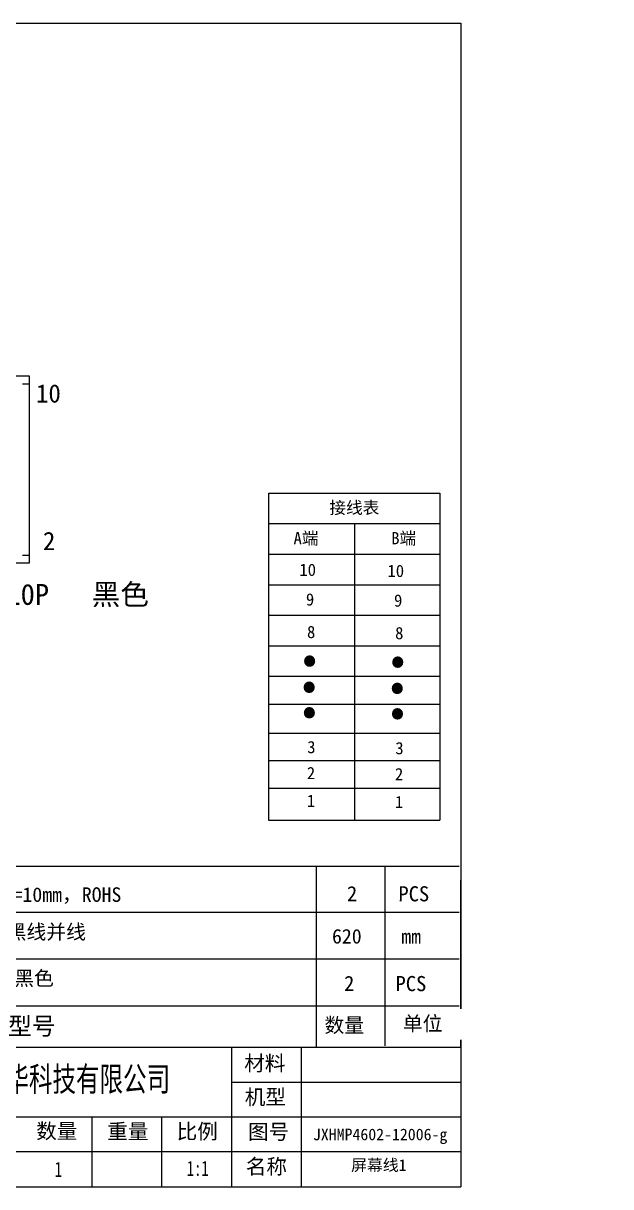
# Model space of a CAD drawing. Header units: millimetres. Extents: x -293 to 5666, y -3485 to 352.
# Drawn here: x 304.8 to 405.9, y -912 to -712 of the extents above; entities that cross this region are included whole.
import ezdxf

# ---------------------------------------------------------------- set-up
doc = ezdxf.new("R2010")
doc.units = ezdxf.units.MM
doc.layers.get('0').update_dxf_attribs({"lineweight": 18})
doc.styles.add('SLDTEXTSTYLE0', font='')
doc.styles.add('SLDTEXTSTYLE1', font='')
doc.styles.add('SLDTEXTSTYLE2', font='')
doc.styles.get("Standard").update_dxf_attribs({"font": ''})
doc.styles.get('SLDTEXTSTYLE0').set_extended_font_data('汉仪长仿宋体')
doc.styles.get('SLDTEXTSTYLE1').set_extended_font_data('汉仪长仿宋体')
doc.styles.get('SLDTEXTSTYLE2').set_extended_font_data('汉仪长仿宋体')
doc.styles.get('Standard').set_extended_font_data('FangSong')

msp = doc.modelspace()

# ---------------------------------------------------------------- linework, layer by layer
at = {"color": 7, "lineweight": 13}
for p, q in [((103.1405, -711.9805), (380.1405, -711.9805)), ((340.6405, -887.9805), (340.6405, -911.9805)), ((340.6405, -887.9805), (380.1405, -887.9805)), ((352.6405, -887.9805), (352.6405, -911.9805)), ((340.6405, -893.9805), (380.1405, -893.9805)), ((245.1405, -899.9805), (380.1405, -899.9805)), ((316.6405, -899.9805), (316.6405, -911.9805)), ((328.6405, -899.9805), (328.6405, -911.9805)), ((380.1405, -905.9805), (285.1405, -905.9805)), ((103.1405, -911.9805), (380.1405, -911.9805))]:
    msp.add_line(p, q, dxfattribs=at)
at = {"color": 0, "linetype": 'ByBlock', "lineweight": 13}
msp.add_line((380.1304, -711.9805), (380.1405, -911.9805), dxfattribs=at)
at = {"lineweight": 15}
for p, q in [((347.0848, -792.7383), (376.5149, -792.7383)), ((347.0848, -848.9417), (347.0848, -792.7383)), ((376.5149, -792.7383), (376.5149, -848.9417)), ((347.0848, -797.9883), (376.5149, -797.9883)), ((361.7999, -797.9883), (361.7999, -848.9417)), ((347.0848, -803.2383), (376.5149, -803.2383)), ((347.0848, -808.4883), (376.5149, -808.4883)), ((347.0848, -813.7383), (376.5149, -813.7383)), ((347.0848, -818.9883), (376.5149, -818.9883)), ((347.0848, -824.2383), (376.5149, -824.2383))]:
    msp.add_line(p, q, dxfattribs=at)
for p, q in [((346.9708, -829.0157), (376.5149, -829.0157)), ((347.033, -833.9885), (376.5149, -833.9885)), ((346.9708, -838.7128), (376.5149, -838.7128)), ((347.0399, -843.4715), (376.5149, -843.4715)), ((347.0399, -848.9417), (376.5149, -848.9417))]:
    msp.add_line(p, q)
at = {"color": 0, "linetype": 'Continuous', "lineweight": 5}
for p, q in [((379.817, -856.9593), (221.172, -856.9593)), ((380.1392, -887.9805), (380.1392, -859.3054)), ((379.817, -864.8586), (221.172, -864.8586)), ((379.817, -872.8725), (221.172, -872.8725))]:
    msp.add_line(p, q, dxfattribs=at)
at = {"color": 0, "lineweight": 5}
for p, q in [((380.1392, -887.9805), (380.1392, -861.1005)), ((380.1392, -861.1005), (380.1392, -887.9805)), ((221.172, -880.8611), (379.817, -880.8611)), ((272.5284, -887.9805), (380.1392, -887.9805))]:
    msp.add_line(p, q, dxfattribs=at)
at = {"color": 0, "lineweight": 13}
msp.add_line((245.1405, -887.9805), (340.6405, -887.9805), dxfattribs=at)
at = {"lineweight": 15}
for points in [[(290.5571, -804.7469), (305.9093, -804.7469), (305.9093, -772.6244), (290.5571, -772.6244), (290.5571, -780.2071)], [(304.6742, -773.9729), (305.9093, -773.9729)], [(304.6742, -803.3984), (305.9093, -803.3984)]]:
    msp.add_lwpolyline(points, dxfattribs=at)

# ---------------------------------------------------------------- texts
at = {"lineweight": 35, "insert": (240.3051, -728.7229), "char_height": 10, "width": 183.457219, "attachment_point": 5, "bg_fill": 2}
msp.add_mtext('{\\C1;屏幕线1}', dxfattribs=at)
at = {"lineweight": 15}
for s, width, gutter_width, insert, char_height, attachment_point in [('10', 0.928694, 0.7, (307.0163, -774.0379), 3.15, 1), ('接线表', 19.620092, 7, (361.7999, -795.3633), 2.1, 5), ('2', 0.928694, 0.7, (308.2098, -799.3995), 3.15, 1), ('A{\\fSimSun|b0|i0|c134|p2;端}', 19.532062, 7, (353.4803, -800.6133), 2.1, 5), ('B{\\fSimSun|b0|i0|c134|p2;端}', 20.27692, 7, (370.2914, -800.6133), 2.1, 5), ('10', 4.263651, 7, (353.7665, -805.9474), 2.1, 5), ('10', 4.263651, 7, (368.9267, -806.1339), 2.1, 5), ('9', 4.263651, 7, (354.1799, -811.0436), 2.1, 5), ('9', 4.263651, 7, (369.3401, -811.2301), 2.1, 5), ('8', 4.263651, 7, (354.3664, -816.6381), 2.1, 5), ('8', 4.263651, 7, (369.5266, -816.8246), 2.1, 5), ('.', 4.263651, 7, (354.1022, -817.274), 10.5, 5), ('.', 4.263651, 7, (369.2624, -817.4605), 10.5, 5), ('.', 4.263651, 7, (354.0226, -821.7765), 10.5, 5), ('.', 4.263651, 7, (369.1828, -821.963), 10.5, 5), ('.', 4.263651, 7, (354.0572, -826.1554), 10.5, 5), ('.', 4.263651, 7, (369.2174, -826.3419), 10.5, 5), ('3', 4.263651, 7, (354.4026, -836.423), 2.1, 5), ('3', 4.263651, 7, (369.5628, -836.6095), 2.1, 5), ('2', 4.263651, 7, (354.3404, -840.8675), 2.1, 5), ('2', 4.263651, 7, (369.5006, -841.054), 2.1, 5), ('1', 4.263651, 7, (354.3404, -845.6539), 2.1, 5), ('1', 4.263651, 7, (369.5006, -845.8404), 2.1, 5)]:
    msp.add_mtext_dynamic_manual_height_columns(s, width=width, gutter_width=gutter_width, heights=[0], dxfattribs=dict(at, insert=insert, char_height=char_height, attachment_point=attachment_point))
at = {"lineweight": 15, "insert": (282.3409, -808.3582), "char_height": 3.6, "width": 54.360247, "attachment_point": 1}
msp.add_mtext('2.54IDC-10P   {\\fSimSun|b0|i0|c134|p46;黑色}', dxfattribs=at)
at = {"attachment_point": 1, "rotation": 359.869724}
for s, insert, char_height, width in [('  2    PCS', (356.9835, -860.2864), 2.60172, 83.86469), (' 620    mm', (356.2575, -867.6664), 2.5, 30.361578), ('  2    PCS', (356.4874, -875.7219), 2.60172, 83.86469)]:
    msp.add_mtext(s, dxfattribs=dict(at, insert=insert, char_height=char_height, width=width))
for s, insert, char_height, width, attachment_point in [('\\pxt8;26AWG(0.5A)，{\\fSimSun|b0|i0|c134|p46;黑线并线}', (279.8551, -866.9141), 2.5, 59.053183, 1), ('2.54IDC-10P   {\\fSimSun|b0|i0|c134|p46;黑色}', (279.4685, -874.8893), 2.5, 43.350911, 1), ('{\\C3;JXHMP4602-12006-g}', (366.2347, -901.9893), 2, 23.796946, 2), ('屏幕线1', (366.0051, -907.2533), 2, 27.679219, 2)]:
    msp.add_mtext(s, dxfattribs=dict(insert=insert, char_height=char_height, width=width, attachment_point=attachment_point))
at = {"lineweight": 5, "insert": (302.2061, -882.8643), "char_height": 3, "width": 11.259299, "attachment_point": 1}
msp.add_mtext('型号', dxfattribs=at)
for s, insert, char_height, attachment_point, style in [('{\\fFangSong|b0|i0|c134|p49;\\W1;材料}', (342.8506, -889.4504), 2.6, 1, 'SLDTEXTSTYLE0'), ('{\\fFangSong|b0|i0|c134|p49;\\W0.707;捷鑫华科技有限公司}', (293.6537, -891.3665), 4.2, 1, 'SLDTEXTSTYLE2'), ('{\\fFangSong|b0|i0|c134|p49;\\W1;机型}', (342.938, -895.2551), 2.6, 1, 'SLDTEXTSTYLE0'), ('{\\fFangSong|b0|i0|c134|p49;\\W1;数量}', (307.053, -901.1124), 2.6, 1, 'SLDTEXTSTYLE0'), ('{\\fFangSong|b0|i0|c134|p49;\\W1;重量}', (319.2822, -901.1682), 2.6, 1, 'SLDTEXTSTYLE0'), ('{\\fFangSong|b0|i0|c134|p49;\\W1;比例}', (331.2208, -901.1697), 2.6, 1, 'SLDTEXTSTYLE0'), ('{\\fFangSong|b0|i0|c134|p49;\\W0.707;1:1}', (334.8532, -907.5171), 2.6, 2, 'SLDTEXTSTYLE1'), ('{\\fFangSong|b0|i0|c134|p49;\\W1;名称}', (343.1178, -907.1998), 2.6, 1, 'SLDTEXTSTYLE0')]:
    msp.add_mtext(s, dxfattribs=dict(insert=insert, char_height=char_height, attachment_point=attachment_point, style=style))
at = {"char_height": 2.6, "attachment_point": 1}
for s, insert, width, style in [('{\\fFangSong|b0|i0|c134|p49;\\W1;图号}', (343.4954, -901.2287), 8.780214, 'SLDTEXTSTYLE0'), ('{\\fFangSong|b0|i0|c134|p49;\\W0.707;1}', (310.2394, -907.6877), 2.726669, 'SLDTEXTSTYLE1')]:
    msp.add_mtext(s, dxfattribs=dict(at, insert=insert, width=width, style=style))

# ---------------------------------------------------------------- next in the draw order: texts
at = {"color": 3, "lineweight": 5, "char_height": 2.5, "width": 89.666473, "attachment_point": 1, "bg_fill": 2}
for s, insert in [('标识“EXP1”，白色，L=10mm，ROHS', (267.2295, -860.5154)), ('单位', (370.1378, -882.6775))]:
    msp.add_mtext(s, dxfattribs=dict(at, insert=insert))

# ---------------------------------------------------------------- next in the draw order: texts
at = {"color": 3, "lineweight": 5, "insert": (356.6545, -882.9684), "char_height": 2.5, "width": 89.666473, "attachment_point": 1, "bg_fill": 2}
msp.add_mtext('数量', dxfattribs=at)

# ---------------------------------------------------------------- next in the draw order: linework, layer by layer
at = {"color": 0}
for points in [[(355.2323, -856.9593), (355.2323, -887.9805)], [(367.0618, -856.9593), (367.0618, -887.7347)]]:
    msp.add_lwpolyline(points, dxfattribs=at)

doc.saveas('drawing.dxf')
